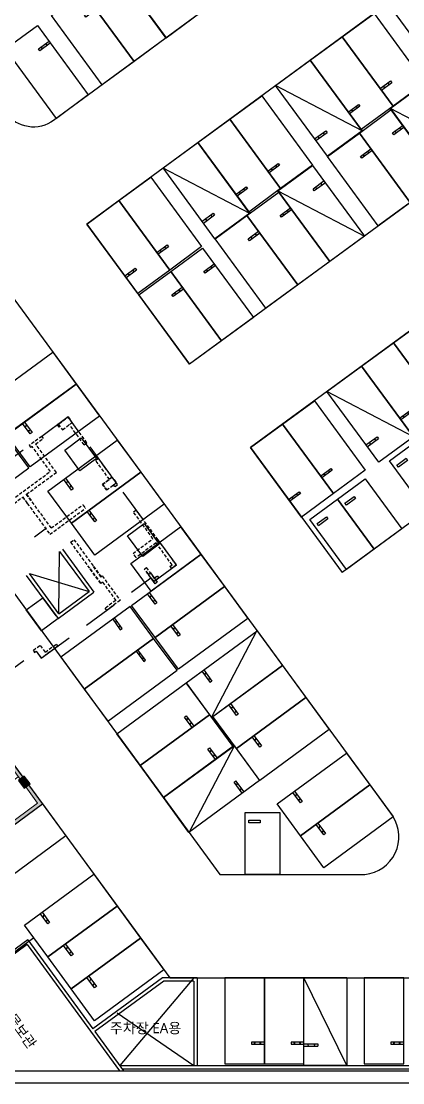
# Model space of a CAD drawing. Header units: millimetres. Extents: x 75184266 to 76346726, y -35077925 to -33679385.
# Drawn here: x 75351942 to 75374126, y -34641254 to -34579597 of the extents above; entities that cross this region are included whole.
import ezdxf
from ezdxf.enums import TextEntityAlignment as Align

# ---------------------------------------------------------------- set-up
doc = ezdxf.new("R2010")
doc.units = ezdxf.units.MM
doc.header["$LTSCALE"] = 50
doc.header["$MEASUREMENT"] = 0
for name, pattern in [('HIDDEN2', [0.1875, 0.125, -0.0625]), ('XR-지하3층$0$H', [1.3, 0.8, -0.5]), ('XR-지하3층$0$HIDDEN2', [0.1875, 0.125, -0.0625])]:
    doc.linetypes.add(name, pattern=pattern)
for name, color, linetype in [('XR-지하3층$0$1HIDDEN2', 1, 'XR-지하3층$0$HIDDEN2'), ('XR-지하3층$0$5', 5, 'CONTINUOUS'), ('XR-지하3층$0$A-주차', 9, 'CONTINUOUS'), ('XR-지하3층$0$hat', 8, 'CONTINUOUS'), ('XR-지하3층$0$일반주차', 8, 'CONTINUOUS'), ('XR-지하3층$0$장애인', 11, 'CONTINUOUS'), ('XR-지하3층$0$확장형주차', 8, 'CONTINUOUS')]:
    doc.layers.add(name, color=color, linetype=linetype)
doc.layers.add('건축', color=8, linetype='CONTINUOUS', plot=False)
doc.layers.add('유도관제-주차면B2', color=7, linetype='CONTINUOUS', lineweight=100)
doc.styles.add('XR-지하3층$0$맑은고딕', font='')
doc.styles.get('XR-지하3층$0$맑은고딕').set_extended_font_data('Malgun Gothic')

# ---------------------------------------------------------------- blocks, each defined once
blk = doc.blocks.new('XR-지하3층$0$A$C73B52ADF')
at = {"layer": 'XR-지하3층$0$A-주차', "elevation": 0}
for points in [[(-2038, 2466), (-38, 2466), (-38, -1134), (-2038, -1134)], [(-1166, 2021), (-1166, 1871), (-1832, 1871), (-1832, 2021)]]:
    blk.add_lwpolyline(points, close=True, dxfattribs=at)
blk = doc.blocks.new('XR-지하3층$0$일반형 주차')
at = {"layer": 'XR-지하3층$0$일반주차'}
for p, q in [((750, 3865), (0, 3865)), ((0, 3735), (750, 3735)), ((750, 3735), (750, 3865))]:
    blk.add_line(p, q, dxfattribs=at)
blk.add_lwpolyline([(2300, 5000), (0, 5000), (0, 0), (2300, 0)], close=True, dxfattribs=at)
for centre in [(238, 3800), (563, 3800)]:
    blk.add_circle(centre, 17.5, dxfattribs=at)
blk = doc.blocks.new('XR-지하3층$0$확장형 주차')
at = {"layer": 'XR-지하3층$0$확장형주차', "color": 7}
for p, q in [((0, 3965), (800, 3965)), ((0, 3835), (800, 3835)), ((800, 3835), (800, 3965))]:
    blk.add_line(p, q, dxfattribs=at)
blk.add_lwpolyline([(2500, 5100), (0, 0)], dxfattribs=at)
blk.add_lwpolyline([(2500, 5091), (0, 5091), (0, -9), (2500, -9)], close=True, dxfattribs=at)
for centre in [(238, 3900), (613, 3900)]:
    blk.add_circle(centre, 17.5, dxfattribs=at)
blk = doc.blocks.new('XR-지하3층$0$장애인 주차')
at = {"layer": 'XR-지하3층$0$5', "ltscale": 4}
h = blk.add_hatch(color=7, dxfattribs=at)
h.dxf.hatch_style = 1
h.paths.add_polyline_path([(3842, -695), (4402, -695), (4402, -1115), (3842, -1115)])
h.paths.add_polyline_path([(3892, -1065), (4352, -1065), (4352, -745), (3892, -745)], flags=16)
h.paths.add_polyline_path([(3982, -990), (3988, -973), (4011, -981), (4046, -898), (4136, -898), (4137, -881), (4072, -881), (4072, -863), (4138, -863), (4142, -810, -3.72247), (4161, -797), (4152, -916), (4058, -916), (4021, -1003)], flags=0)
h = blk.add_hatch(color=256, dxfattribs=at)
h.dxf.hatch_style = 1
h.paths.add_polyline_path([(4352, -1065), (4352, -745), (3892, -745), (3892, -1065)])
at = {"layer": 'XR-지하3층$0$hat'}
h = blk.add_hatch(color=7, dxfattribs=at)
edge = h.paths.add_edge_path()
edge.add_line((4161, -797), (4152, -916))
edge.add_line((4152, -916), (4058, -916))
edge.add_line((4058, -916), (4021, -1003))
edge.add_line((4021, -1003), (3982, -990))
edge.add_line((3982, -990), (3988, -973))
edge.add_line((3988, -973), (4011, -981))
edge.add_line((4011, -981), (4046, -898))
edge.add_line((4046, -898), (4136, -898))
edge.add_line((4136, -898), (4137, -881))
edge.add_line((4137, -881), (4072, -881))
edge.add_line((4072, -881), (4072, -863))
edge.add_line((4072, -863), (4138, -863))
edge.add_line((4138, -863), (4142, -810))
edge.add_arc((4140, -787), 22.8, -24.88273, 274.96983, ccw=False)
edge = h.paths.add_edge_path()
edge.add_line((4048, -981), (4058, -958))
edge.add_arc((4127, -942), 71.5, 192.8781, 416.16881)
edge.add_line((4167, -882), (4169, -863))
edge.add_arc((4127, -942), 89.2, 206.53502, 422.4866, ccw=False)
at = {"layer": 'XR-지하3층$0$장애인', "lineweight": 5, "true_color": 0xffffff}
blk.add_hatch(color=7, dxfattribs=at).paths.add_polyline_path([(2472, 3995), (2472, -1005), (3842, -1005), (3842, -805), (2672, -805), (2672, 3795), (5572, 3795), (5572, -805), (4402, -805), (4402, -1005), (5772, -1005), (5772, 3995)])
h = blk.add_hatch(color=7, dxfattribs=at)
h.paths.add_polyline_path([(5572, 2795), (5572, 3078), (4855, 3795), (4572, 3795)])
h.paths.add_polyline_path([(4572, 3045), (4572, 2762), (5572, 1762), (5572, 2045)])
h.paths.add_polyline_path([(4572, 2012), (4572, 1729), (5572, 729), (5572, 1012)])
h.paths.add_polyline_path([(5572, -304), (5572, -21), (4572, 979), (4572, 696)])
h.paths.add_polyline_path([(4572, -54), (4572, -336), (5041, -805), (5323, -805)])
h = blk.add_hatch(color=7, dxfattribs=at)
h.paths.add_polyline_path([(3763, 2216, -1), (3463, 2216, -1)])
h.paths.add_polyline_path([(3992, 1503, -0.343093), (3870, 1283), (3381, 1194), (3090, 708, -0.931653), (2987, 770), (3330, 1379), (3639, 1415, 0.446048), (3689, 1485), (3600, 1888, -0.596144), (3699, 2009), (4214, 1851), (4443, 1569, -0.883364), (4355, 1493), (4151, 1741), (3925, 1810)])
h.paths.add_polyline_path([(4053, 1393), (4055, 1528, -1.526545), (3257, 820), (3348, 969, 1.638056)])
at = {"layer": 'XR-지하3층$0$1HIDDEN2', "color": 11}
for points in [[(4161, -797), (4152, -916), (4058, -916), (4021, -1003), (3982, -990), (3988, -973), (4011, -981), (4046, -898), (4136, -898), (4137, -881), (4072, -881), (4072, -863), (4138, -863), (4142, -810)], [(4167, -882), (4169, -863)]]:
    blk.add_lwpolyline(points, dxfattribs=at)
for centre, radius, start, end in [((4127, -942), 89.2, 206.53502, 62.4866), ((4127, -942), 71.5, 192.8781, 56.16881), ((4140, -787), 22.8, 335.11727, 274.96983)]:
    blk.add_arc(centre, radius, start, end, dxfattribs=at)
at = {"layer": 'XR-지하3층$0$5', "lineweight": 5}
for p, q in [((4572, 3795), (4572, -805)), ((5572, 2795), (4572, 3795)), ((5572, 3078), (4855, 3795)), ((5572, 2045), (4572, 3045)), ((5572, 1762), (4572, 2762)), ((5572, 1012), (4572, 2012)), ((5572, 729), (4572, 1729)), ((5572, -21), (4572, 979)), ((5572, -304), (4572, 696)), ((5323, -805), (4572, -54)), ((5041, -805), (4572, -336))]:
    blk.add_line(p, q, dxfattribs=at)
at = {"layer": 'XR-지하3층$0$5', "ltscale": 4}
for p, q in [((4165, -1005), (4165, -805)), ((4165, -805), (4165, -905))]:
    blk.add_line(p, q, dxfattribs=at)
at = {"layer": 'XR-지하3층$0$5', "lineweight": 5}
for points in [[(3842, -1005), (2472, -1005), (2472, 3995), (5772, 3995), (5772, -1005), (4402, -1005)], [(3842, -805), (2672, -805), (2672, 3795), (5572, 3795), (5572, -805), (4402, -805)]]:
    blk.add_lwpolyline(points, dxfattribs=at)
at = {"layer": 'XR-지하3층$0$5', "ltscale": 4}
for points in [[(3842, -695), (3842, -1115), (4402, -1115), (4402, -695)], [(3892, -745), (3892, -1065), (4352, -1065), (4352, -745)]]:
    blk.add_lwpolyline(points, close=True, dxfattribs=at)
at = {"layer": 'XR-지하3층$0$장애인', "color": 8, "lineweight": 5}
for p, q in [((3689, 1485), (3600, 1888, 0)), ((3699, 2009, 0), (4214, 1851, 0)), ((4214, 1851, 0), (4443, 1569, 0)), ((3925, 1810, 0), (4151, 1741, 0)), ((4055, 1528), (4053, 1393)), ((4151, 1741, 0), (4355, 1493, 0)), ((3348, 969), (3257, 820))]:
    blk.add_line(p, q, dxfattribs=at)
at = {"layer": 'XR-지하3층$0$장애인', "color": 7, "lineweight": 5}
for points in [[(3523, 2720), (2773, 2720), (2773, 2870), (3523, 2870)], [(4473, 2720), (3723, 2720), (3723, 2870), (4473, 2870)]]:
    blk.add_lwpolyline(points, close=True, dxfattribs=at)
at = {"layer": 'XR-지하3층$0$장애인', "color": 8, "lineweight": 5}
for points in [[(3094, 715, -1.000002), (2987, 770), (3330, 1379), (3640, 1415)], [(3992, 1503, -0.343093), (3870, 1283), (3381, 1194), (3094, 715)]]:
    blk.add_lwpolyline(points, format="xyb", dxfattribs=at)
at = {"layer": 'XR-지하3층$0$장애인', "color": 8, "lineweight": 5, "extrusion": (0.976964, 0.213404, 0), "elevation": 4221}
blk.add_lwpolyline([(617, 0), (931, 0)], dxfattribs=at)
at = {"layer": 'XR-지하3층$0$장애인', "color": 8, "lineweight": 5}
blk.add_circle((3613, 2216), 150, dxfattribs=at)
for centre, radius, start, end in [((3682, 1922, 0), 88.4, 79.11433, 202.31847), ((3810, 1000), 582, 198.00599, 65.09494), ((3809, 1000), 462, 183.85247, 58.2396), ((3632, 1473), 57.7, 276.27861, 12.43535), ((4394, 1537, 0), 58.8, 227.96553, 33.79043)]:
    blk.add_arc(centre, radius, start, end, dxfattribs=at)

msp = doc.modelspace()

# ---------------------------------------------------------------- linework, layer by layer
at = {"layer": '건축'}
for p, q in [((75386247, -34569028), (75355762, -34591377)), ((75392219, -34577173), (75361734, -34599523)), ((75395767, -34582012), (75365282, -34604362)), ((75355762, -34591377), (75361734, -34599523)), ((75350451, -34594280), (75373539, -34625773)), ((75333998, -34598902), (75360575, -34635154)), ((75342305, -34600252), (75363495, -34629154)), ((75365282, -34604362), (75370603, -34611620))]:
    msp.add_line(p, q, dxfattribs=at)
at = {"layer": '건축', "ltscale": 0.5}
for p, q in [((75401088, -34589270), (75370603, -34611620)), ((75354130, -34614014, 0), (75354177, -34610389, 0)), ((75354130, -34614014, 0), (75354177, -34610389, 0)), ((75354177, -34610389, 0), (75355890, -34612724, 0)), ((75354177, -34610389, 0), (75355890, -34612724, 0)), ((75354339, -34610270, 0), (75356169, -34612767, 0)), ((75354339, -34610270, 0), (75356169, -34612767, 0)), ((75353969, -34614133, 0), (75352258, -34611796, 0)), ((75353969, -34614133, 0), (75352258, -34611796, 0)), ((75354130, -34614014, 0), (75352420, -34611678, 0)), ((75352420, -34611678, 0), (75355890, -34612724)), ((75354130, -34614014, 0), (75352420, -34611678, 0)), ((75352420, -34611678, 0), (75355890, -34612724)), ((75354088, -34614293), (75356169, -34612767)), ((75354088, -34614293), (75356169, -34612767)), ((75354130, -34614014), (75355890, -34612724)), ((75354130, -34614014), (75355890, -34612724)), ((75361973, -34635155), (75357675, -34640253)), ((75362173, -34635154), (75360159, -34635154)), ((75362173, -34635154), (75362173, -34640253)), ((75361973, -34635349), (75360231, -34635349)), ((75361973, -34635349), (75361973, -34640253)), ((75357512, -34637200), (75361973, -34640253)), ((75357673, -34640254), (75513369, -34640254)), ((75357819, -34640454, 0), (75357893, -34640553, 0)), ((75357819, -34640454), (75513435, -34640454))]:
    msp.add_line(p, q, dxfattribs=at)
at = {"layer": '건축', "linetype": 'HIDDEN2', "ltscale": 30}
for p, q in [((75354144, -34602969), (75354668, -34602584)), ((75354668, -34602584), (75354816, -34602786)), ((75354039, -34603045), (75354128, -34603166)), ((75353136, -34603708), (75353225, -34603829)), ((75352692, -34604033), (75352410, -34604240)), ((75352410, -34604240), (75352499, -34604361)), ((75355601, -34604195), (75355762, -34604076)), ((75355601, -34604195), (75355762, -34604076)), ((75356263, -34605098), (75356424, -34604980)), ((75351380, -34607401), (75353638, -34605745)), ((75352253, -34607070), (75353987, -34605799)), ((75356670, -34606498), (75357234, -34606084)), ((75357323, -34606205), (75357471, -34606407)), ((75356906, -34606821), (75357471, -34606407)), ((75357386, -34606630), (75357548, -34606512)), ((75351527, -34607602), (75352027, -34607236)), ((75353690, -34609030), (75352519, -34607433)), ((75352294, -34607599), (75353612, -34609397)), ((75353612, -34609397), (75355677, -34607884)), ((75353690, -34609030), (75355529, -34607682)), ((75358462, -34608098), (75358624, -34607980)), ((75354807, -34609860), (75355942, -34611409)), ((75355009, -34609712), (75356144, -34611261)), ((75360589, -34611269), (75360718, -34611175)), ((75356652, -34611818), (75357693, -34613238)), ((75359104, -34611409), (75359225, -34611320)), ((75359246, -34611603), (75359335, -34611724)), ((75359678, -34611937), (75359847, -34611813)), ((75359847, -34611813), (75359936, -34611934)), ((75360589, -34611269), (75360678, -34611390)), ((75356668, -34612179), (75357443, -34613235)), ((75357443, -34613235), (75356813, -34613696)), ((75357693, -34613238), (75356902, -34613817)), ((75356813, -34613696), (75356902, -34613817)), ((75352647, -34616131), (75353050, -34615835)), ((75352735, -34616252), (75352647, -34616131)), ((75353346, -34616239), (75353975, -34615778)), ((75353975, -34615778), (75354063, -34615899)), ((75352735, -34616252), (75352695, -34616282))]:
    msp.add_line(p, q, dxfattribs=at)
at = {"layer": '건축', "ltscale": 2}
for p, q in [((75363495, -34629154), (75371926, -34629154)), ((75360575, -34635154), (75432708, -34635154))]:
    msp.add_line(p, q, dxfattribs=at)
at = {"layer": '건축', "ltscale": 20}
msp.add_line((75347120, -34636892, 0), (75352668, -34632824, 0), dxfattribs=at)
at = {"layer": '건축', "ltscale": 100}
for p, q in [((75352322, -34632953, 0), (75349439, -34635067, 0)), ((75352279, -34633232), (75349557, -34635228, 0)), ((75352279, -34633232), (75357647, -34640553)), ((75352322, -34632953), (75356111, -34638121)), ((75360159, -34635154), (75356111, -34638121)), ((75360231, -34635349), (75356230, -34638282)), ((75356230, -34638282), (75357895, -34640553))]:
    msp.add_line(p, q, dxfattribs=at)
at = {"layer": '건축', "ltscale": 1000}
for p, q in [((75342470, -34640554), (75516004, -34640554)), ((75342116, -34641254), (75516234, -34641254))]:
    msp.add_line(p, q, dxfattribs=at)
at = {"layer": '건축', "elevation": 0}
msp.add_lwpolyline([(75382700, -34564189), (75353828, -34585356, -0.414214), (75351032, -34584926), (75350046, -34583580)], format="xyb", dxfattribs=at)
at = {"layer": '건축', "linetype": 'XR-지하3층$0$H', "ltscale": 50}
msp.add_lwpolyline([(75347852, -34619832), (75352816, -34616193), (75353112, -34616596), (75359483, -34611925), (75359645, -34612147), (75360968, -34611177), (75354668, -34602584), (75346991, -34608213)], dxfattribs=at)
at = {"layer": '건축', "linetype": 'HIDDEN2', "ltscale": 30}
for points in [[(75354668, -34602584), (75354039, -34603045)], [(75355762, -34604076), (75354668, -34602584)], [(75354128, -34603166), (75354192, -34603119)], [(75355601, -34604195), (75354743, -34603025)], [(75353136, -34603708), (75352692, -34604033)], [(75352579, -34604302), (75352499, -34604361)], [(75353638, -34605745), (75352579, -34604302)], [(75352781, -34604154), (75353225, -34603829)], [(75353987, -34605799), (75352781, -34604154)], [(75357548, -34606512), (75356424, -34604980)], [(75357073, -34606203), (75356263, -34605098)], [(75356906, -34606821), (75356670, -34606498)], [(75357229, -34606584), (75357471, -34606407)], [(75357386, -34606630), (75357309, -34606525)], [(75352294, -34607599), (75352302, -34607593), (75352036, -34607230), (75352027, -34607236)], [(75352519, -34607433), (75352511, -34607439), (75352245, -34607076), (75352253, -34607070)], [(75355529, -34607682), (75355677, -34607884)], [(75355529, -34607682), (75355677, -34607884)], [(75359604, -34609654), (75358462, -34608098)], [(75360061, -34609939), (75358624, -34607980)], [(75354807, -34609860), (75355009, -34609712)], [(75359781, -34609896), (75358620, -34610748), (75358442, -34610506), (75359604, -34609654)], [(75360718, -34611175), (75359781, -34609896)], [(75360968, -34611177), (75359883, -34609697)], [(75360968, -34611177), (75360678, -34611390)], [(75356571, -34612250), (75355950, -34611403), (75355942, -34611409)], [(75356144, -34611261), (75356136, -34611267), (75356579, -34611872), (75356587, -34611866)], [(75356652, -34611818), (75356587, -34611866)], [(75359645, -34612147), (75359104, -34611409)], [(75359678, -34611937), (75359225, -34611320)], [(75356668, -34612179), (75356571, -34612250)], [(75359936, -34611934), (75359645, -34612147)], [(75353346, -34616239), (75353050, -34615835)], [(75354063, -34615899), (75353112, -34616596)], [(75352695, -34616282), (75352735, -34616252)], [(75352735, -34616252), (75352816, -34616193)], [(75352816, -34616193), (75353112, -34616596)]]:
    msp.add_lwpolyline(points, dxfattribs=at)
for points in [[(75354668, -34602584), (75354104, -34602998), (75354340, -34603321), (75354905, -34602907)], [(75357234, -34606084), (75356670, -34606498), (75356906, -34606821), (75357471, -34606407)], [(75352294, -34607599), (75352302, -34607593), (75352036, -34607230), (75352027, -34607236)], [(75352519, -34607433), (75352511, -34607439), (75352245, -34607076), (75352253, -34607070)], [(75356571, -34612250), (75356563, -34612255), (75355942, -34611409), (75355950, -34611403)], [(75356587, -34611866), (75356579, -34611872), (75356136, -34611267), (75356144, -34611261)]]:
    msp.add_lwpolyline(points, close=True, dxfattribs=at)
at = {"layer": '건축'}
for points in [[(75356324, -34605003), (75355356, -34605713), (75354469, -34604503), (75355437, -34603794)], [(75359972, -34609979), (75359004, -34610689), (75358117, -34609479), (75359085, -34608770)]]:
    msp.add_lwpolyline(points, close=True, dxfattribs=at)
at = {"layer": '건축', "elevation": 0}
msp.add_lwpolyline([(75352709, -34609538), (75353419, -34609017)], dxfattribs=at)
msp.add_lwpolyline([(75352709, -34609538), (75353419, -34609017)], dxfattribs=at)
msp.add_lwpolyline([(75354088, -34614293), (75353120, -34615003), (75352233, -34613793), (75353201, -34613084)], close=True, dxfattribs=at)
at = {"layer": '건축'}
msp.add_arc((75371706, -34626973), 2192, 275.77414, 33.21823, dxfattribs=at)

# ---------------------------------------------------------------- block references
at = {"layer": '유도관제-주차면B2', "xscale": -1}
for name, p, rotation in [('XR-지하3층$0$확장형 주차', (75362376, -34579089), 36.24693336340453), ('XR-지하3층$0$일반형 주차', (75360360, -34580567), 36.24693336340453), ('XR-지하3층$0$확장형 주차', (75373263, -34578547), 216.2469333634046), ('XR-지하3층$0$일반형 주차', (75358505, -34581927), 36.24693336340453), ('XR-지하3층$0$일반형 주차', (75370602, -34580498), 216.2469333634046), ('XR-지하3층$0$일반형 주차', (75355843, -34583879), 36.24693336340453), ('XR-지하3층$0$일반형 주차', (75368747, -34581858), 216.2469333634046), ('XR-지하3층$0$확장형 주차', (75366731, -34583336), 216.2469333634046), ('XR-지하3층$0$확장형 주차', (75378428, -34587284), 36.24693336340453), ('XR-지하3층$0$일반형 주차', (75364069, -34585287), 216.2469333634046), ('XR-지하3층$0$일반형 주차', (75362214, -34586647), 216.2469333634046), ('XR-지하3층$0$일반형 주차', (75376412, -34588762), 36.24693336340453), ('XR-지하3층$0$일반형 주차', (75374557, -34590122), 36.24693336340453), ('XR-지하3층$0$확장형 주차', (75360198, -34588126), 216.2469333634046), ('XR-지하3층$0$확장형 주차', (75371896, -34592073), 36.24693336340453), ('XR-지하3층$0$일반형 주차', (75357617, -34590018), 216.2469333634046), ('XR-지하3층$0$일반형 주차', (75369880, -34593551), 36.24693336340453), ('XR-지하3층$0$일반형 주차', (75355762, -34591377), 216.2469333634046), ('XR-지하3층$0$일반형 주차', (75368025, -34594911), 36.24693336340453), ('XR-지하3층$0$일반형 주차', (75365444, -34596803), 36.24693336340453), ('XR-지하3층$0$일반형 주차', (75363589, -34598163), 36.24693336340453), ('XR-지하3층$0$일반형 주차', (75373589, -34598272), 216.2469333634046), ('XR-지하3층$0$일반형 주차', (75371734, -34599632), 216.2469333634046), ('XR-지하3층$0$일반형 주차', (75353774, -34598813), 126.2469333594608), ('XR-지하3층$0$확장형 주차', (75369717, -34601110), 216.2469333634046), ('XR-지하3층$0$일반형 주차', (75355139, -34600675), 126.2469333594608), ('XR-지하3층$0$일반형 주차', (75367137, -34603002), 216.2469333634046), ('XR-지하3층$0$일반형 주차', (75365282, -34604362), 216.2469333634046), ('XR-지하3층$0$일반형 주차', (75357530, -34603936), 126.2469333594608), ('XR-지하3층$0$일반형 주차', (75358890, -34605791), 126.2469333594608), ('XR-지하3층$0$일반형 주차', (75362394, -34610571), 126.2469333594608), ('XR-지하3층$0$일반형 주차', (75363754, -34612426), 126.2469333594608), ('XR-지하3층$0$확장형 주차', (75365646, -34615006), 126.2469333594608), ('XR-지하3층$0$일반형 주차', (75367124, -34617023), 126.2469333594608), ('XR-지하3층$0$일반형 주차', (75358861, -34622833), 306.2469333594607), ('XR-지하3층$0$일반형 주차', (75368484, -34618877), 126.2469333594608), ('XR-지하3층$0$일반형 주차', (75360221, -34624688), 306.2469333594607), ('XR-지하3층$0$확장형 주차', (75361699, -34626704), 306.2469333594607), ('XR-지하3층$0$일반형 주차', (75370849, -34622103), 126.2469333594608), ('XR-지하3층$0$일반형 주차', (75372209, -34623958), 126.2469333594608), ('XR-지하3층$0$일반형 주차', (75353176, -34625061), 126.2469333594608), ('XR-지하3층$0$일반형 주차', (75356164, -34629136), 126.2469333594608), ('XR-지하3층$0$일반형 주차', (75357523, -34630991), 126.2469333594608), ('XR-지하3층$0$일반형 주차', (75358883, -34632846), 126.2469333594608), ('XR-지하3층$0$확장형 주차', (75368382, -34635154), 180)]:
    msp.add_blockref(name, p, dxfattribs=dict(at, rotation=rotation))
at = {"layer": '유도관제-주차면B2'}
for name, p, rotation in [('XR-지하3층$0$일반형 주차', (75346994, -34606647), 306.2469333594607), ('XR-지하3층$0$A$C73B52ADF', (75376455, -34605923, 0), 36.24761539007821), ('XR-지하3층$0$A$C73B52ADF', (75373431, -34608140, 0), 36.24761539007821), ('XR-지하3층$0$A$C73B52ADF', (75371818, -34609323, 0), 36.24761539007821), ('XR-지하3층$0$A$C73B52ADF', (75360274, -34609598, 0), 126.2476159917877), ('XR-지하3층$0$일반형 주차', (75354249, -34616543), 306.2469354966397), ('XR-지하3층$0$일반형 주차', (75355609, -34618397), 306.2469354966397), ('XR-지하3층$0$장애인 주차', (75353827, -34627649), 126.246934303979), ('XR-지하3층$0$A$C73B52ADF', (75367010, -34628019, 0), 0.0006821651433227905), ('XR-지하3층$0$일반형 주차', (75366082, -34635154), 180), ('XR-지하3층$0$일반형 주차', (75368382, -34635154), 180), ('XR-지하3층$0$일반형 주차', (75374182, -34635154), 180)]:
    msp.add_blockref(name, p, dxfattribs=dict(at, rotation=rotation))

# ---------------------------------------------------------------- texts
at = {"layer": '건축', "style": 'XR-지하3층$0$맑은고딕'}
msp.add_text('폐기물보관', height=600, rotation=306.24693, dxfattribs=at).set_placement((75351520, -34637643, 0), align=Align.MIDDLE_CENTER)
at = {"layer": '건축', "ltscale": 0.5, "style": 'XR-지하3층$0$맑은고딕'}
msp.add_text('주차장 EA용', height=600, rotation=360, dxfattribs=at).set_placement((75359173, -34638077, 0), align=Align.MIDDLE_CENTER)

doc.saveas('drawing.dxf')
